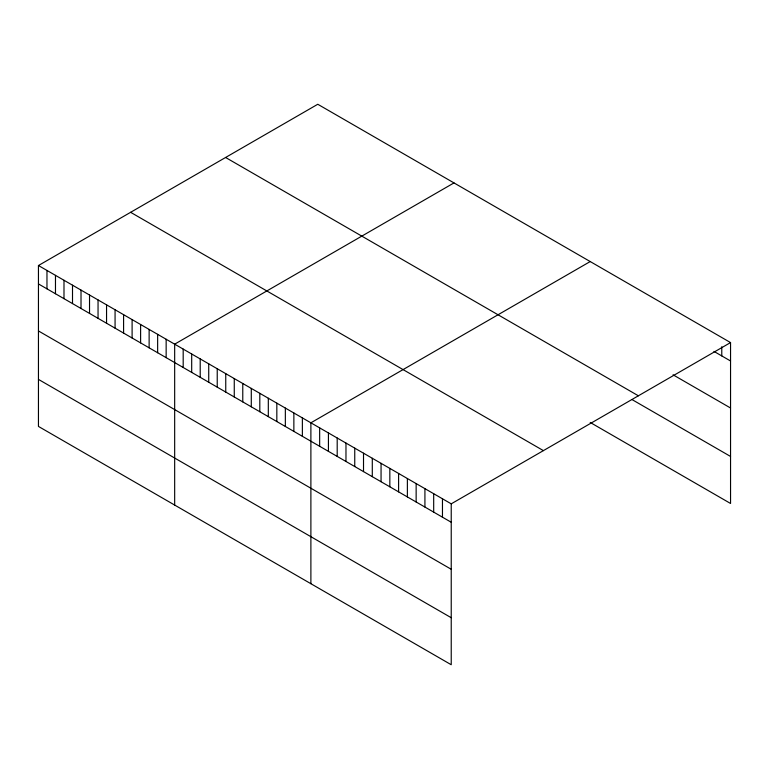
<?xml version="1.0" encoding="UTF-8"?>
<svg xmlns="http://www.w3.org/2000/svg" width="769" height="769" viewBox="0 0 769 769"><rect width="100%" height="100%" fill="white"/><g stroke="black" fill="none" stroke-linecap="round" stroke-linejoin="round"><path stroke-width="1.15" d="M38.45 265.526L451.23 503.839L451.23 664.733L38.45 426.42L38.45 265.526L317.77 104.267L730.55 342.58L730.55 503.474L590.207 422.45M453.989 182.907L174.669 344.166L174.669 505.06M590.207 261.556L310.887 422.815L310.887 583.709M451.23 503.839L730.55 342.58M713.978 351.414L730.55 360.978M673.048 374.801L730.55 408.003M225.596 157.482L638.376 395.795M632.108 399.62L730.55 456.45M130.624 212.311L543.404 450.624M38.45 283.924L451.23 522.247M38.45 330.949L451.23 569.262M38.45 379.396L451.23 617.718M721.774 346.713L721.774 355.912M442.463 498.783L442.463 517.181M433.687 493.717L433.687 512.116M424.921 488.651L424.921 507.05M416.144 483.586L416.144 501.984M407.378 478.52L407.378 496.918M398.602 473.454L398.602 491.862M389.835 468.388L389.835 486.796M381.059 463.332L381.059 481.73M372.292 458.266L372.292 476.665M363.516 453.201L363.516 471.599M354.749 448.135L354.749 466.533M345.973 443.069L345.973 461.477M337.197 438.003L337.197 456.411M328.43 432.947L328.43 451.345M319.654 427.881L319.654 446.28M302.371 417.903L302.371 436.302M293.864 412.982L293.864 431.38M285.347 408.07L285.347 426.468M276.83 403.158L276.83 421.556M268.314 398.236L268.314 416.635M259.807 393.324L259.807 411.723M251.29 388.412L251.29 406.811M242.773 383.491L242.773 401.889M234.266 378.579L234.266 396.977M225.75 373.657L225.75 392.065M217.233 368.745L217.233 387.143M208.726 363.833L208.726 382.231M200.209 358.912L200.209 377.319M191.692 354L191.692 372.398M183.185 349.088L183.185 367.486M166.152 339.254L166.152 357.652M157.645 334.342L157.645 352.74M149.128 329.42L149.128 347.828M140.612 324.508L140.612 342.907M132.105 319.596L132.105 337.995M123.588 314.675L123.588 333.083M115.071 309.763L115.071 328.161M106.555 304.851L106.555 323.249M98.047 299.929L98.047 318.337M89.531 295.017L89.531 313.416M81.014 290.105L81.014 308.504M72.507 285.184L72.507 303.582M63.99 280.272L63.99 298.67M55.474 275.36L55.474 293.758M46.967 270.438L46.967 288.836"/></g></svg>
